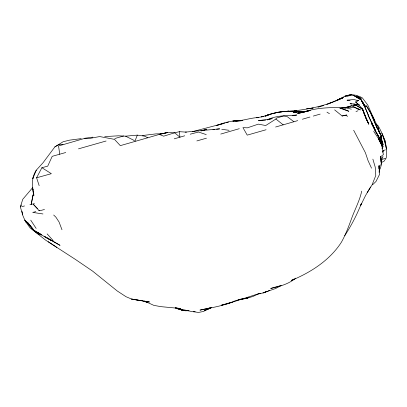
<?xml version="1.0" encoding="UTF-8"?>
<svg xmlns="http://www.w3.org/2000/svg" width="407" height="407" viewBox="0 0 407 407"><rect width="100%" height="100%" fill="white"/><g stroke="black" fill="none" stroke-linecap="round" stroke-linejoin="round"><path stroke-width="0.61" d="M33.578 192.547L33.537 195.462L32.891 188.894M379.105 172.329L379.69 165.369L381.145 164.723M33.583 191.967L33.125 195.207L33.583 193.366M361.716 191.142C359.813 199.974 355.621 208.053 352.365 216.427C349.14 225.208 346.001 234.056 341.387 242.241C329.833 260.21 310.816 272.415 291.346 280.454L294.078 279.019M381.145 163.502L381.562 162.037L381.919 155.479L383.374 154.797L382.056 146.505L382.402 146.291L378.505 138.772L382.402 146.291M381.008 162.139L380.499 156.186L381.435 164.565L380.321 168.371L379.243 170.441M33.262 177.106L32.764 178.693L36.299 170.172L43.111 162.652L54.859 146.907L63.126 141.738L69.668 140.14L81.258 138.624M22.36 212.993L22.655 214.774L20.35 206.909L22.777 199.277L32.835 187.434M381.914 146.515L382.351 145.385L381.837 145.711M104.721 136.594L118.488 135.801L125.59 136.172L133.75 140.242L134.824 141.483L137.312 135.124L144.602 136.157L147.782 137.759L159.371 134.407L167.613 132.534L174.684 132.794L179.39 131.68L186.518 132.138M382.702 152.254L383.343 150.621L385.378 149.822M143.885 301.017L149.511 301.994L131.624 299.079L126.033 296.718L117.282 291L92.552 271.082L75.412 259.422L45.64 240.145L30.108 227.915L25.783 221.856M382.163 148.794L383.302 146.032M36.299 170.172C31.161 177.732 31.929 186.996 33.898 195.462L33.308 191.28M21.479 204.986L20.35 206.909M381.471 159.798L383.043 156.527M382.763 151.74L383.343 150.621M39.169 185.653L36.594 177.788L41.901 167.709L47.716 166.148L52.213 156.324L65.73 152.518M381.975 148.382L382.575 147.288L382.488 145.162L379.314 137.444L382.488 145.162M351.867 103.963L350.015 103.714L353.988 103.999L362.347 109.045L362.484 108.817L368.711 124.14L365.221 116.468L368.808 124.074L365.201 116.901M370.584 186.996L365.588 195.462L360.709 205.377L361.355 203.612C356.924 214.81 351.333 225.6 344.724 235.678M367.175 192.648L371.988 185.037L375.788 175.509L375.213 167.084L372.873 159.142M266.066 129.747L247.232 135.129L242.954 127.63L247.375 127.839L258.338 124.14L265.73 125.529L275.89 119.017L276.658 118.015L283.694 115.949L287.23 116.631L293.885 121.744L297.731 120.609M382.87 144.948L383.241 144.587L380.443 136.584L382.901 144.495M372.537 184.798L375.997 181.471L379.614 174.277L378.876 165.715L378.897 168.773M385.271 158.303L381.379 159.681M295.716 278.159C288.599 284.086 279.553 286.538 270.68 288.451L277.691 286.406M54.859 146.907L58.903 144.536L62.993 144.683L84.325 138.487L88.268 138.685L99.684 136.559L114.479 139.362L120.299 145.64L133.817 141.773M211.05 307.377L207.768 309.239L204.309 310.48M211.065 307.412L207.768 309.239L205.983 309.63M281.227 285.511L275.712 288.466L263.003 292.943L256.43 294.419L228.017 303.586L221.474 305.179L232.58 301.969C222.09 306.044 210.907 307.834 199.939 310.129L211.238 307.606L203.378 311.467L198.626 312.428L191.895 311.584L175.147 307.875L180.449 308.496L160.902 306.649L153.821 305.362L146.011 301.78L147.685 302.493L141.382 300.585L142.633 300.804M357.565 101.211L355.581 101.969L357.3 103.637M381.384 162.561L384.122 161.152L386.197 157.992C387.856 146.785 383.598 135.465 378.195 125.849L376.455 124.41M248.891 297.217L246.632 298.377L239.962 299.511L243.483 298.55M258.659 293.747L253.068 296.418L246.632 298.377L248.87 297.425M209.498 308.414L211.238 307.606M268.065 291.071L269.576 290.369M360.063 110.017L361.024 109.585M327.925 103.973L343.783 97.339M326.735 104.446L331.842 102.289M267.089 291.305L263.003 292.943L267.562 291.305M355.977 111.518L358.007 110.78M342.119 98.001L339.809 98.809L342.16 98.179M248.794 297.268L244.744 298.657L238.105 299.908M270.217 114.423L266.153 115.593C277.259 111.294 289.438 110.241 301.19 111.996L298.214 111.788M272.532 113.451L266.153 115.593L271.413 114.077M345.146 108.003L351.455 105.825L356.364 105.418L353.368 106.003M233.013 301.516L241.158 299.023M317.933 107.245L323.794 105.489M267.954 115.008L261.508 116.926L263.344 116.468L256.725 117.786L258.613 117.506C250.798 117.827 243.371 120.66 235.572 121.016L242.47 120.67C233.374 120.024 224.598 122.461 216.178 125.626L225.051 123.026M344.576 108.14L346.896 107.463L348.097 107.651M114.799 138.538L123.586 135.974M220.752 134.066L239.306 128.678M302.391 119.236L309.941 117.043M293.885 121.744L275.615 127.015M278.856 286.065L280.611 285.556M184.737 135.796L174.242 138.823M348.077 96.184L346.856 95.915L351.495 94.572L356.761 95.401L361.075 99.211L364.926 106.344L361.996 101.429M134.824 141.483L147.782 137.759M201.007 130.922L206.883 129.222L201.022 130.851M313.324 116.066L320.172 114.097M78.485 148.85L106.074 141.01M196.856 140.934L206.456 138.187M349.608 94.862L344.958 96.174L336.192 100.656L342.429 98.026C327.248 105.372 310.851 108.852 294.23 110.857L296.82 110.475L288.889 111.309M62.993 144.683L58.552 145.925L59.732 154.228M223.769 123.407L192.272 131.71M159.763 134.122L167.613 132.534L161.009 133.913M226.236 122.705L228.607 122.054M36.594 177.788L51.358 173.682L41.901 167.709M44.485 209.493L40.522 210.536L38.863 210.378L33.043 203.993L34.453 203.703M190.222 134.193L198.509 132.026L206.247 134.6M272.487 118.559L267.175 119.892C276.658 115.135 286.67 115.924 296.815 115.003L292.587 115.776M21.739 206.644L24.522 205.952M35.826 211.635L32.713 212.403L42.949 213.96M351.495 94.572L344.958 96.174L346.825 96.052M29.945 204.594L32.362 204.095M282.107 111.772L277.259 112.388L272.583 113.741L277.259 112.388L282.163 111.844M334.635 109.875L342.134 115.985L346.566 115.023L347.349 116.631M342.134 115.985L346.566 115.023M258.099 293.798L260.495 293.279L258.094 293.706M307.6 111.177L297.502 113.599L310.531 110.445M347.975 107.051L344.978 107.631L351.455 105.825L359.483 109.427L357.687 109.147M271.235 118.737L265.206 119.887L258.389 120.523L265.613 120.024M306.349 111.467L302.096 112.078L308.72 110.78L304.019 111.93C315.847 107.957 328.444 107.433 340.817 107.585L345.925 107.875L351.317 109.147M84.615 138.278L92.857 137.159M185.185 132.127L219.683 128.856L216.6 129.212M142.46 135.541L155.973 133.878L160.933 133.801M308.119 111.116L293.198 112.317L296.983 112.271M212.907 129.64L214.754 129.426M285.841 111.437L283.389 111.711L285.831 111.604M287.067 111.299L288.909 111.096L282.728 111.711M306.4 108.827L313.181 108.084L311.269 108.277M378.525 138.675L382.285 146.169L378.525 138.675L373.702 131.319M125.59 136.172L137.312 135.124M346.856 95.915L353.703 95.406L359.691 98.743L358.465 98.474M341.468 107.957L353.825 107.229L359.483 109.427M284 111.716L285.897 111.666M185.134 310.582L183.242 310.633L176.083 308.023M189.057 310.745L185.256 310.79L177.701 308.842L180.194 309.162M302.823 112.088L294.108 111.625L301.409 112.129M350.081 100.336L346.993 100.198L353.795 99.522L358.73 100.722L356.873 100.641M193.371 311.553L195.218 311.65M301.526 112.139L298.107 111.905L300.575 112.123M294.052 111.498L297.029 111.706M301.19 111.996L294.459 111.345M356.873 95.981L359.188 96.261L362.337 97.878L367.755 104.981L374.465 120.263L372.329 115.868M353.724 104.207L354.96 104.37M356.196 104.538L359.289 104.95L355.581 101.969M221.779 129.299L229.06 130.306M359.289 104.95L353.988 103.999L362.347 109.045M358.47 97.314L361.284 98.367L357.829 96.912M159.371 134.407L163.629 136.172L174.684 132.794L179.93 137.19L179.39 131.68M180.398 309.432L183.242 310.633L180.393 309.412M144.887 301.297L147.685 302.493M38.863 210.378L39.621 210.755M44.902 236.64L45.991 237.276M47.085 237.917L60.033 245.335L46.886 237.8M46.953 237.846L51.684 240.634L45.762 237.505L37.215 232.097L41.545 234.651M44.221 236.228L45.284 236.859M326.979 112.149L329.451 113.69M360.516 99.669L353.703 95.406L360.984 99.725L364.987 107.178L368.218 114.84L364.845 107.066L363.298 104.426M48.199 241.707L56.838 247.441M275.89 119.017L283.201 124.847M358.16 104.472L362.464 108.638L365.293 116.534L362.484 108.817M53.683 215.028L55.891 217.17L59.066 222.019L61.991 229.772M33.043 203.993L37.429 208.501M47.151 233.903L53.225 240.674M380.006 139.86L380.728 140.853L379.436 138.924M361.915 101.44L365.384 106.278L362.052 101.643M362.016 101.669L365.191 106.42L361.66 100.783M36.147 228.419L30.734 220.151M382.087 145.976L379.522 137.942L375.066 130.576L379.304 137.912L371.199 122.868L375.112 130.291L368.05 114.957L371.54 122.476M381.349 135.785L377.447 128.266L381.201 135.76L381.328 138.711M353.663 130.24L365.415 152.752L368.05 160.602L371.53 168.188M372.11 115.252L378.23 127.686L378.347 130.103M375.712 131.883L371.744 122.532L375.106 130.031L371.795 123.016M381.201 135.76L377.686 128.017L379.253 132.494M373.901 120.696L377.279 128.495L370.823 113.095L366.361 105.728L370.624 113.049L373.667 120.151M362.266 108.511L364.173 114.138M25.682 220.838L26.023 221.973L24.832 220.172L22.507 214.718L21.988 211.182M379.756 133.552L378.067 127.808L378.149 128.999M380.586 136.472L382.875 144.429M379.522 137.942L381.649 145.33M25.254 220.136L25.738 221.963M381.176 136.03L382.051 142.043M32.967 188.894L33.135 190.089M32.784 196.042L31.212 204.309L33.053 195.207L32.784 196.042M266.722 115.685L264.982 116.193L266.743 115.695M237.495 120.843L232.789 121.088L242.47 120.67L237.495 120.843M294.485 111.396L283.984 111.452L294.485 111.396M141.631 300.768L131.624 299.079L141.631 300.768M343.172 108.928L339.804 108.094L348.87 111.279L343.172 108.928M41.178 234.997L32 228.922L39.016 234.58L32.484 229.334L41.178 234.997M32.585 229.014L24.832 220.172L32.585 229.014M32.972 229.024L27.35 222.166L32.972 229.024M385.154 140.929L381.939 133.221L384.559 141.275L386.569 149.125L385.154 140.929"/></g></svg>
